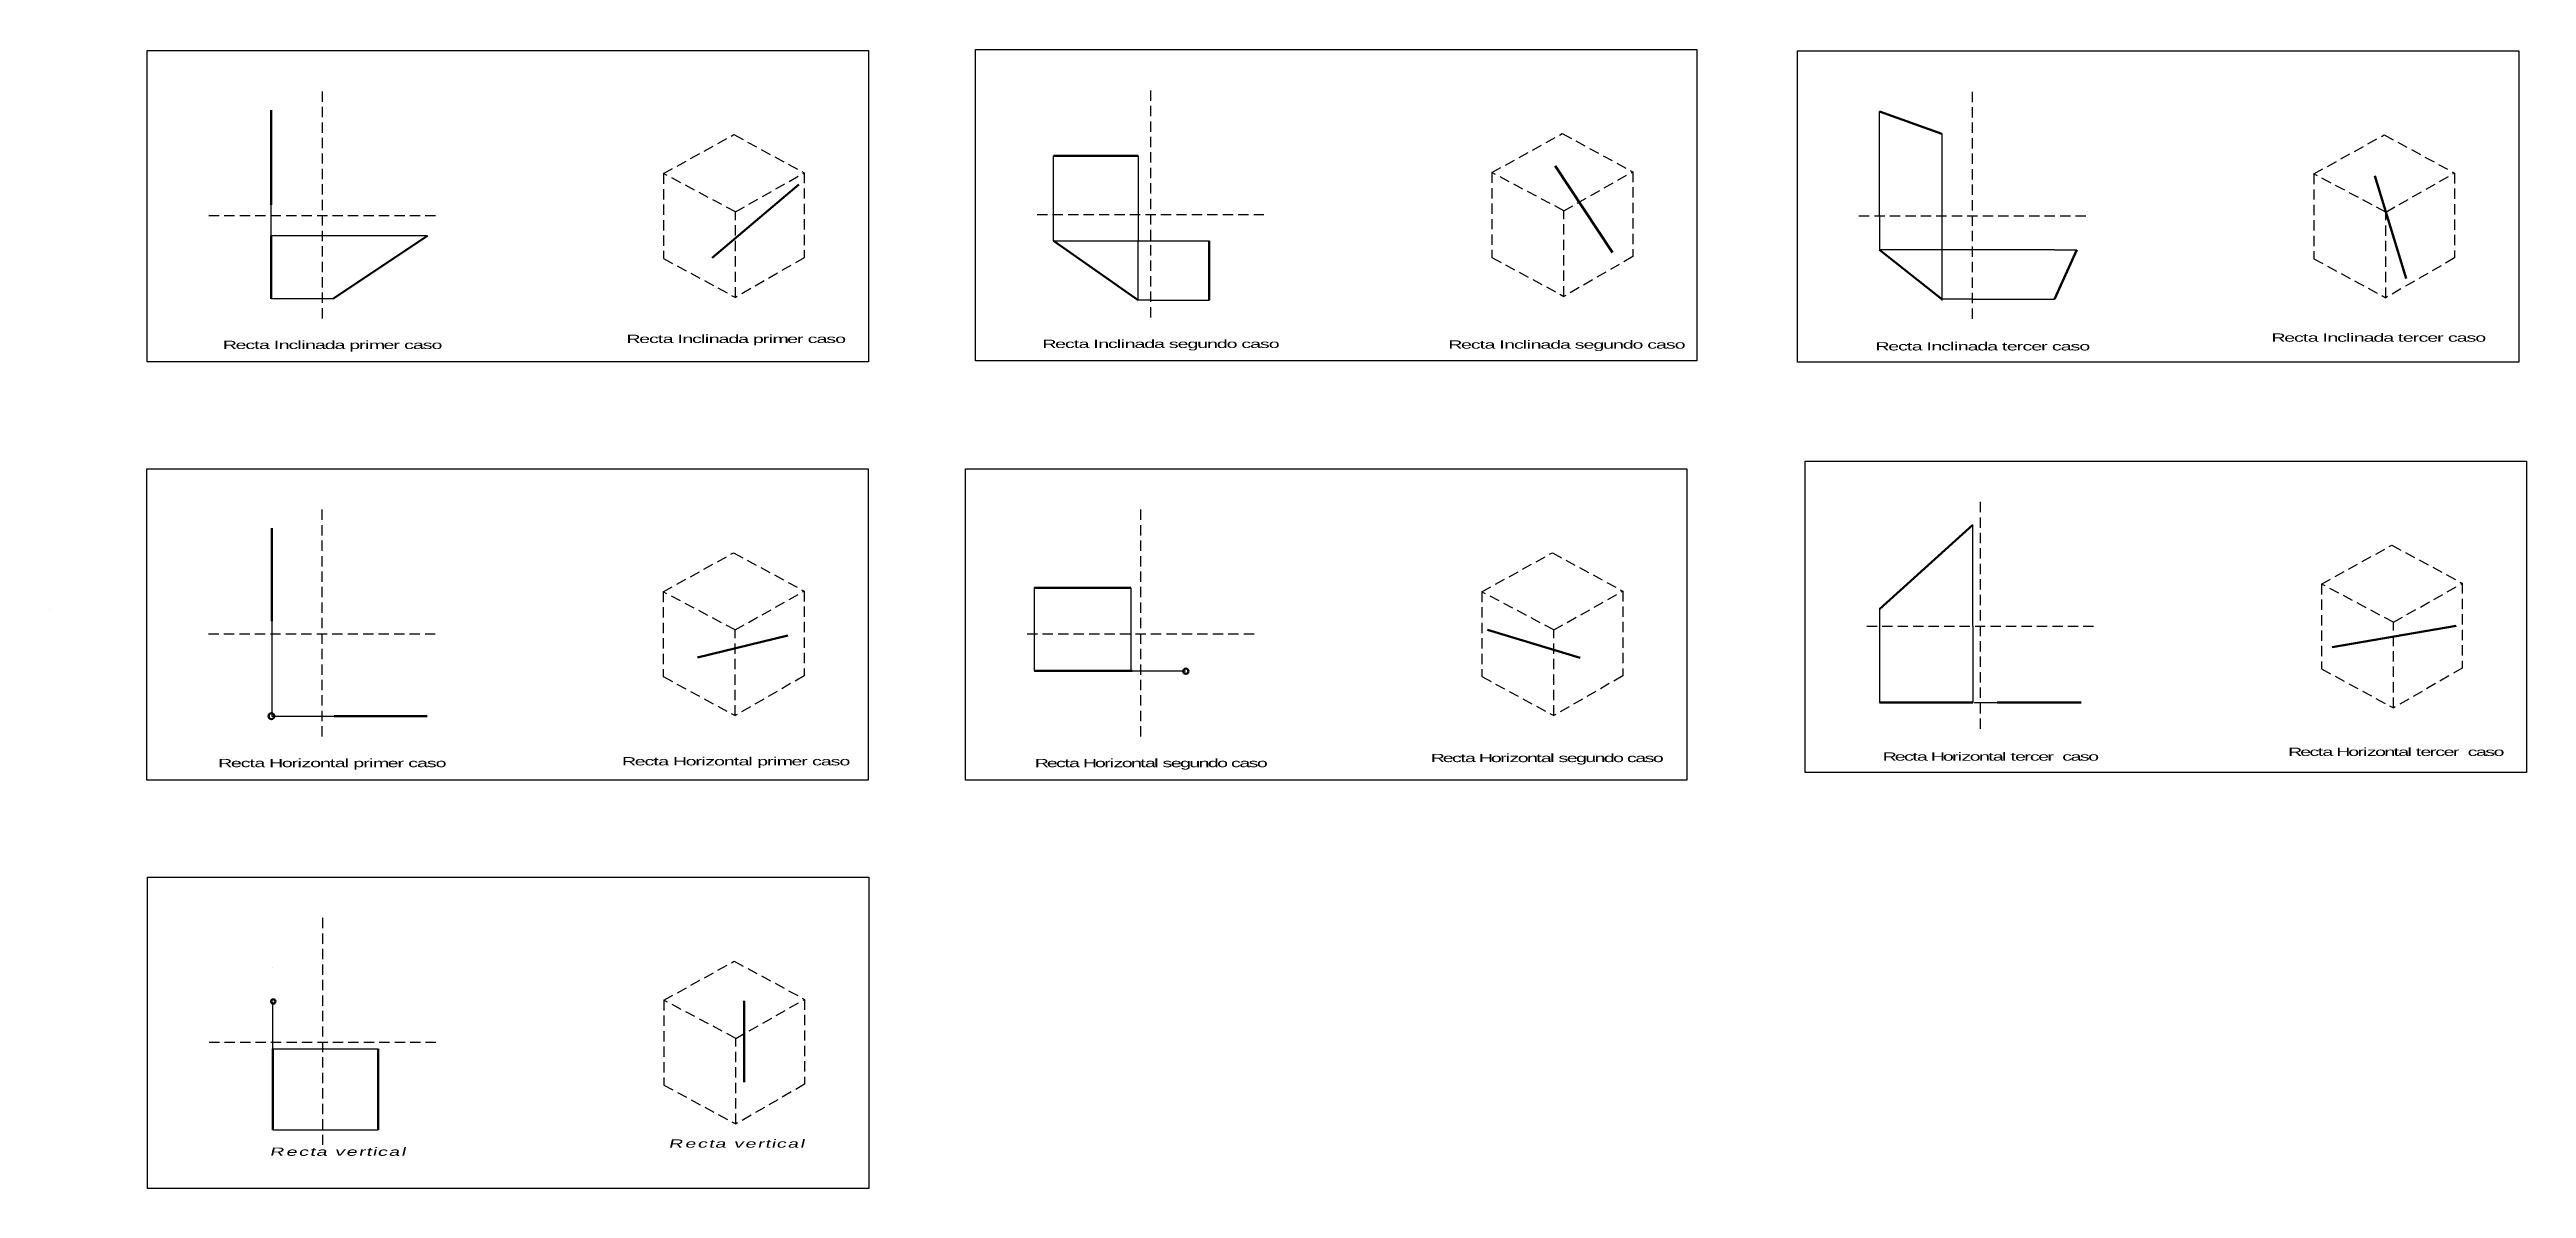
# Model space of a CAD drawing. Header units: inches. Extents: x 5.1 to 65.2, y 7.5 to 35.
import ezdxf

# ---------------------------------------------------------------- set-up
doc = ezdxf.new("R2010")
doc.units = ezdxf.units.IN
doc.header["$MEASUREMENT"] = 0
doc.linetypes.add('LÍNEAS_OCULTAS', pattern=[0.375, 0.25, -0.125])
doc.layers.add('Capa1', color=10, linetype='Continuous', lineweight=30)
doc.layers.add('Muro', color=7, linetype='Continuous', lineweight=53)
doc.layers.add('proyecciones', color=90, linetype='LÍNEAS_OCULTAS')
doc.styles.get("Standard").update_dxf_attribs({"font": 'arial.ttf'})

msp = doc.modelspace()

# ---------------------------------------------------------------- linework, layer by layer
for p, q in [((7.496, 35.019), (24.985, 35.019)), ((7.496, 27.477), (7.496, 35.019)), ((24.985, 35.019), (24.985, 27.477)), ((27.58, 35.044), (45.069, 35.044)), ((27.58, 27.502), (27.58, 35.044)), ((45.069, 35.044), (45.069, 27.502)), ((47.505, 27.471), (47.505, 35.013)), ((47.505, 35.013), (64.994, 35.013)), ((64.994, 35.013), (64.994, 27.471)), ((24.985, 31.617), (24.985, 31.617)), ((24.985, 31.617), (24.985, 31.617)), ((45.069, 31.642), (45.069, 31.642)), ((45.069, 31.642), (45.069, 31.642)), ((64.994, 31.611), (64.994, 31.611)), ((64.994, 31.611), (64.994, 31.611)), ((51.747, 28.997), (51.01, 28.997)), ((24.985, 27.477), (7.496, 27.477)), ((45.069, 27.502), (27.58, 27.502)), ((64.994, 27.471), (47.505, 27.471)), ((7.489, 24.887), (24.978, 24.887)), ((7.489, 17.345), (7.489, 24.887)), ((24.978, 24.887), (24.978, 17.345)), ((27.338, 24.887), (44.826, 24.887)), ((27.338, 17.345), (27.338, 24.887)), ((44.826, 24.887), (44.826, 17.345)), ((47.694, 25.074), (65.183, 25.074)), ((47.694, 17.532), (47.694, 25.074)), ((65.183, 25.074), (65.183, 17.532)), ((10.516, 23.447), (10.516, 21.191)), ((49.497, 21.488), (51.762, 23.531)), ((10.516, 21.191), (10.516, 21.861)), ((5.13, 21.485), (5.13, 21.485)), ((5.13, 21.485), (5.13, 21.485)), ((24.978, 21.485), (24.978, 21.485)), ((24.978, 21.485), (24.978, 21.485)), ((65.183, 17.532), (47.694, 17.532)), ((24.978, 17.345), (7.489, 17.345)), ((44.826, 17.345), (27.338, 17.345)), ((7.503, 14.993), (24.992, 14.993)), ((7.503, 7.451), (7.503, 14.993)), ((24.992, 14.993), (24.992, 7.451)), ((10.542, 12.803), (10.542, 12.803)), ((24.992, 7.451), (7.503, 7.451))]:
    msp.add_line(p, q)
at = {"layer": 'Capa1'}
for p, q in [((49.497, 31.016), (49.497, 33.547)), ((29.467, 30.414), (29.467, 32.472)), ((31.525, 32.472), (31.525, 30.414)), ((51.01, 33.005), (51.01, 31.016)), ((10.501, 31.021), (10.501, 31.285)), ((10.501, 30.532), (10.501, 31.021)), ((49.497, 31.016), (49.497, 30.19)), ((51.01, 31.016), (51.01, 28.961)), ((11.738, 30.532), (10.501, 30.532)), ((14.291, 30.532), (11.738, 30.532)), ((29.467, 30.414), (31.525, 30.414)), ((31.525, 28.975), (31.525, 30.414)), ((31.525, 30.414), (31.822, 30.414)), ((31.822, 30.414), (33.247, 30.414)), ((53.737, 30.19), (49.497, 30.19)), ((53.737, 30.19), (54.278, 30.19)), ((12.001, 29.007), (10.501, 29.007)), ((31.822, 28.975), (31.525, 28.975)), ((31.822, 28.975), (33.247, 28.975)), ((51.747, 28.997), (53.737, 28.997)), ((51.762, 21.077), (51.762, 23.531)), ((29.001, 21.999), (29.001, 19.991)), ((31.348, 21.999), (31.348, 19.991)), ((10.516, 21.191), (10.516, 18.893)), ((49.497, 21.488), (49.497, 19.223)), ((51.762, 21.077), (51.762, 19.223)), ((31.375, 19.991), (31.579, 19.991)), ((31.579, 19.991), (32.673, 19.991)), ((51.79, 19.224), (51.936, 19.224)), ((51.936, 19.224), (52.347, 19.224)), ((10.516, 18.893), (11.731, 18.893)), ((11.731, 18.893), (12.032, 18.893)), ((10.542, 10.835), (10.542, 11.971)), ((10.542, 10.835), (13.1, 10.835)), ((10.542, 8.867), (13.1, 8.867))]:
    msp.add_line(p, q, dxfattribs=at)
at = {"layer": 'Capa1', "color": 5, "lineweight": 53}
for centre, radius in [((32.679, 19.982), 0.0639), ((10.509, 18.893), 0.0718), ((10.554, 11.98), 0.052)]:
    msp.add_circle(centre, radius, dxfattribs=at)
at = {"layer": 'Muro'}
for p, q in [((10.501, 31.285), (10.501, 33.575)), ((49.497, 33.547), (51.01, 33.005)), ((29.467, 32.472), (31.525, 32.472)), ((43.02, 30.131), (41.636, 32.226)), ((61.507, 31.988), (62.268, 29.5)), ((21.194, 29.998), (23.294, 31.775)), ((10.501, 30.532), (10.501, 29.007)), ((12.001, 29.007), (14.291, 30.532)), ((31.525, 28.975), (29.467, 30.414)), ((33.247, 28.975), (33.247, 30.414)), ((49.497, 30.19), (51.01, 28.997)), ((54.278, 30.19), (53.737, 28.997)), ((10.516, 23.447), (10.516, 21.191)), ((49.497, 21.488), (51.762, 23.531)), ((29.001, 21.999), (31.348, 21.999)), ((60.473, 20.563), (63.478, 21.082)), ((20.838, 20.314), (23.031, 20.844)), ((39.989, 20.984), (42.237, 20.308)), ((29.001, 19.991), (31.375, 19.991)), ((49.497, 19.223), (51.762, 19.223)), ((52.347, 19.224), (54.39, 19.224)), ((12.032, 18.893), (14.289, 18.893)), ((21.97, 11.992), (21.97, 10.024)), ((10.542, 10.835), (10.542, 8.867)), ((13.1, 10.835), (13.1, 8.867))]:
    msp.add_line(p, q, dxfattribs=at)
at = {"layer": 'proyecciones'}
for p, q in [((11.738, 34.03), (11.738, 28.527)), ((31.822, 34.055), (31.822, 28.553)), ((51.747, 34.024), (51.747, 28.522)), ((8.99, 31.021), (14.568, 31.021)), ((29.074, 31.047), (34.652, 31.047)), ((49, 31.016), (54.578, 31.016)), ((51.936, 24.085), (51.936, 18.582)), ((11.731, 23.898), (11.731, 18.395)), ((31.579, 23.898), (31.579, 18.395)), ((49.188, 21.077), (54.766, 21.077)), ((8.983, 20.89), (14.561, 20.89)), ((28.832, 20.89), (34.41, 20.89)), ((11.745, 14.003), (11.745, 8.501)), ((8.998, 10.995), (14.575, 10.995))]:
    msp.add_line(p, q, dxfattribs=at)
at = {"layer": 'proyecciones', "color": 3}
for p, q in [((20.017, 32.039), (21.723, 32.983)), ((21.723, 32.983), (23.429, 32.057)), ((40.101, 32.064), (41.807, 33.009)), ((41.807, 33.009), (43.513, 32.083)), ((60.027, 32.033), (61.733, 32.978)), ((61.733, 32.978), (63.439, 32.052)), ((20.017, 32.039), (20.017, 29.983)), ((21.76, 31.112), (20.017, 32.039)), ((21.76, 31.112), (23.429, 32.057)), ((23.429, 32.057), (23.429, 30.001)), ((40.101, 32.064), (40.101, 30.008)), ((41.844, 31.138), (40.101, 32.064)), ((41.844, 31.138), (43.513, 32.083)), ((43.513, 32.083), (43.513, 30.027)), ((60.027, 32.033), (60.027, 29.977)), ((61.77, 31.107), (60.027, 32.033)), ((61.77, 31.107), (63.439, 32.052)), ((63.439, 32.052), (63.439, 29.996)), ((21.76, 29.038), (21.76, 31.112)), ((21.76, 29.038), (21.76, 31.112)), ((41.844, 29.063), (41.844, 31.138)), ((41.844, 29.063), (41.844, 31.138)), ((61.77, 29.032), (61.77, 31.107)), ((61.77, 29.032), (61.77, 31.107)), ((43.513, 30.027), (41.844, 29.063)), ((20.017, 29.983), (21.76, 29.038)), ((23.429, 30.001), (21.76, 29.038)), ((40.101, 30.008), (41.844, 29.063)), ((60.027, 29.977), (61.77, 29.032)), ((63.439, 29.996), (61.77, 29.032)), ((20.01, 21.907), (21.716, 22.851)), ((21.716, 22.851), (23.422, 21.925)), ((39.859, 21.907), (41.565, 22.851)), ((41.565, 22.851), (43.271, 21.925)), ((60.215, 22.094), (61.921, 23.038)), ((61.921, 23.038), (63.627, 22.112)), ((20.01, 21.907), (20.01, 19.851)), ((21.753, 20.981), (20.01, 21.907)), ((21.753, 20.981), (23.422, 21.925)), ((23.422, 21.925), (23.422, 19.869)), ((39.859, 21.907), (39.859, 19.851)), ((41.602, 20.981), (39.859, 21.907)), ((41.602, 20.981), (43.271, 21.925)), ((43.271, 21.925), (43.271, 19.869)), ((60.215, 22.094), (60.215, 20.038)), ((61.958, 21.168), (60.215, 22.094)), ((61.958, 21.168), (63.627, 22.112)), ((63.627, 22.112), (63.627, 20.056)), ((61.958, 19.093), (61.958, 21.168)), ((61.958, 19.093), (61.958, 21.168)), ((21.753, 18.906), (21.753, 20.981)), ((21.753, 18.906), (21.753, 20.981)), ((41.602, 18.906), (41.602, 20.981)), ((41.602, 18.906), (41.602, 20.981)), ((20.01, 19.851), (21.753, 18.906)), ((23.422, 19.869), (21.753, 18.906)), ((39.859, 19.851), (41.602, 18.906)), ((43.271, 19.869), (41.602, 18.906)), ((60.215, 20.038), (61.958, 19.093)), ((63.627, 20.056), (61.958, 19.093)), ((20.024, 12.012), (21.73, 12.957)), ((21.73, 12.957), (23.437, 12.031)), ((20.024, 12.012), (20.024, 9.956)), ((21.768, 11.086), (20.024, 12.012)), ((21.768, 11.086), (23.437, 12.031)), ((23.437, 12.031), (23.437, 9.975)), ((21.768, 9.012), (21.768, 11.086)), ((21.768, 9.012), (21.768, 11.086)), ((20.024, 9.956), (21.768, 9.012)), ((23.437, 9.975), (21.768, 9.012))]:
    msp.add_line(p, q, dxfattribs=at)

# ---------------------------------------------------------------- texts
at = {"layer": 'proyecciones', "char_height": 0.2, "attachment_point": 5}
for s, insert in [('{\\Q2.44249E-015;\\W1.7;\\T0.9;Recta Inclinada primer caso}', (11.98, 27.859)), ('{\\Q2.44249E-015;\\W1.7;\\T0.9;Recta Inclinada primer caso}', (21.766, 28.005)), ('{\\Q2.44249E-015;\\W1.7;\\T0.9;Recta Inclinada segundo caso}', (32.064, 27.884)), ('{\\Q2.44249E-015;\\W1.7;\\T0.9;Recta Inclinada segundo caso}', (41.906, 27.868)), ('{\\Q2.44249E-015;\\W1.7;\\T0.9;Recta Inclinada tercer caso}', (51.99, 27.853)), ('{\\Q2.44249E-015;\\W1.7;\\T0.9;Recta Inclinada tercer caso}', (61.591, 28.064)), ('{\\Q2.44249E-015;\\W1.7;\\T0.85;Recta Horizontal tercer  caso}', (52.178, 17.914)), ('{\\Q2.44249E-015;\\W1.7;\\T0.85;Recta Horizontal tercer  caso}', (62.007, 18.028)), ('{\\Q2.44249E-015;\\W1.7;\\T0.9;Recta Horizontal primer caso}', (11.973, 17.727)), ('{\\Q2.44249E-015;\\W1.7;\\T0.9;Recta Horizontal primer caso}', (21.764, 17.77)), ('{\\Q2.44249E-015;\\W1.7;\\T0.85;Recta Horizontal segundo caso}', (31.822, 17.727)), ('{\\Q2.44249E-015;\\W1.7;\\T0.85;Recta Horizontal segundo caso}', (41.422, 17.85)), ('{\\Q13;\\W1.7;\\T1.15;Recta vertical}', (12.118, 8.339)), ('{\\Q13;\\W1.7;\\T1.15;Recta vertical}', (21.789, 8.536))]:
    msp.add_mtext_dynamic_manual_height_columns(s, width=5.76429, gutter_width=1, heights=[0], dxfattribs=dict(at, insert=insert))

doc.saveas('drawing.dxf')
